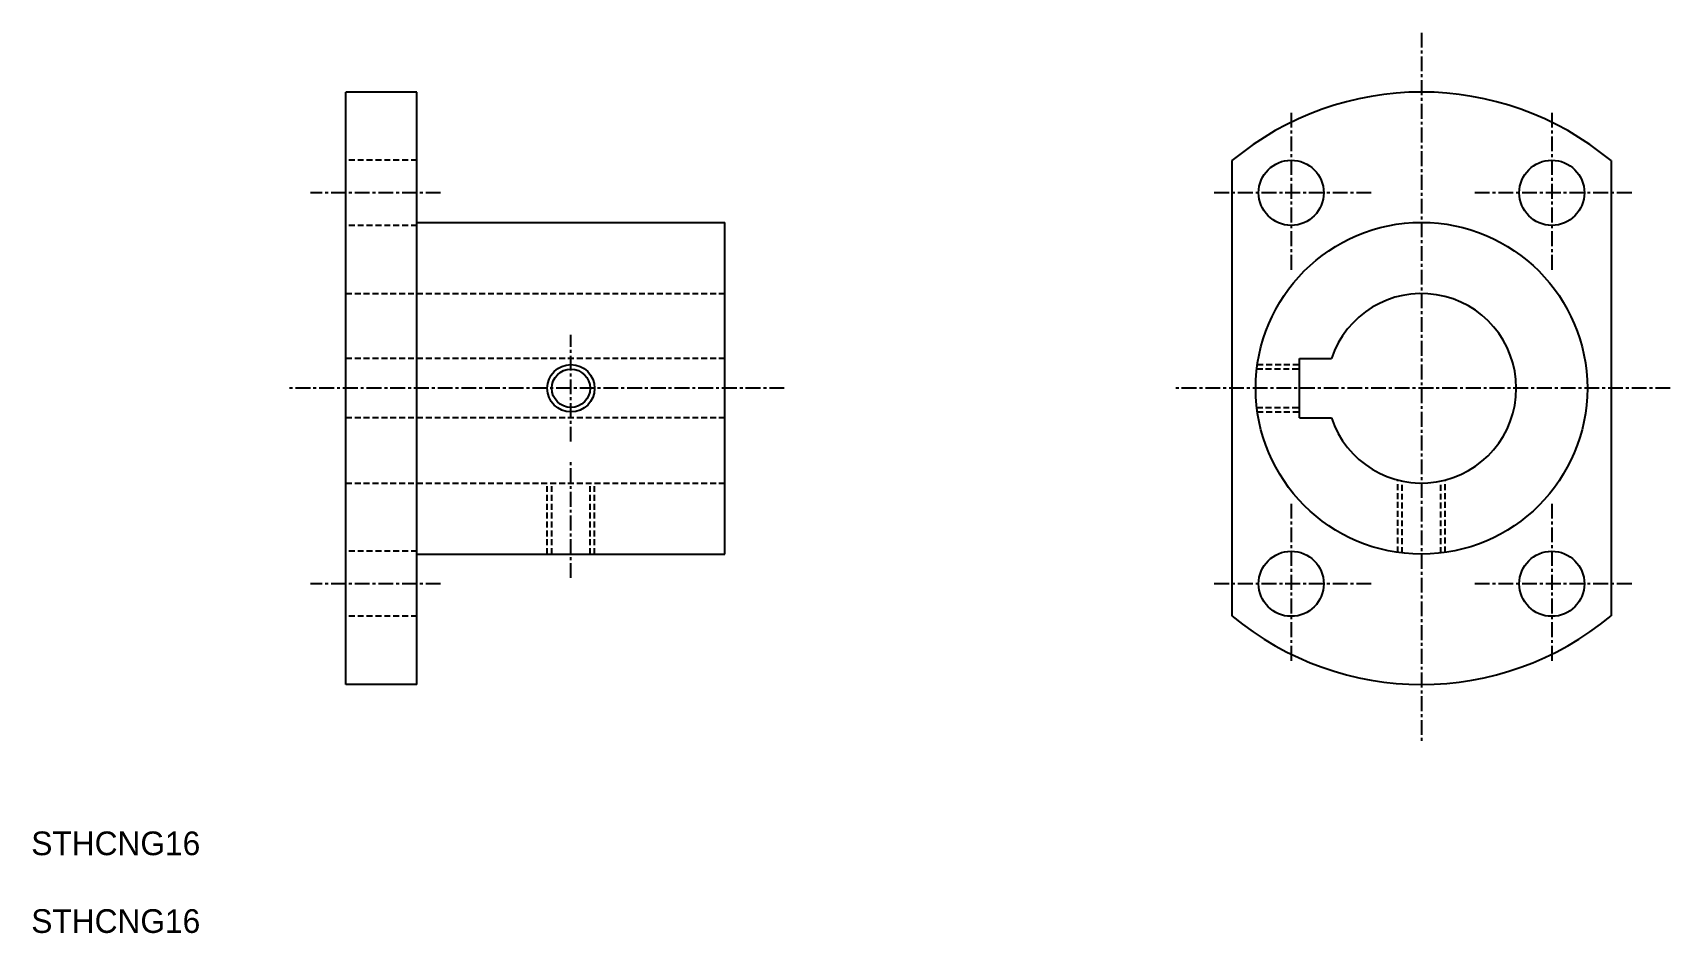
# Model space of a CAD drawing. Extents: x 67 to 205, y 40 to 116.
import ezdxf

# ---------------------------------------------------------------- set-up
doc = ezdxf.new("R2010")
doc.units = 0
doc.linetypes.add('CENTER', pattern=[2, 1.25, -0.25, 0.25, -0.25])
doc.linetypes.add('DASHED', pattern=[0.75, 0.5, -0.25])
doc.layers.get('0').update_dxf_attribs({"linetype": 'CONTINUOUS'})
doc.layers.add('CENTER', color=1, linetype='CENTER')

msp = doc.modelspace()

# ---------------------------------------------------------------- linework, layer by layer
at = {"color": 7, "linetype": 'CONTINUOUS'}
for p, q in [((93.69, 61.02), (93.69, 111.02)), ((99.69, 111.02), (93.69, 111.02)), ((99.69, 61.02), (99.69, 111.02)), ((168.5, 105.23), (168.5, 66.82)), ((200.5, 105.23), (200.5, 66.82)), ((99.69, 100.02), (125.69, 100.02)), ((125.69, 72.02), (125.69, 100.02)), ((174.2, 83.52), (174.2, 88.52)), ((174.2, 88.52), (176.9, 88.52)), ((174.2, 83.52), (176.9, 83.52)), ((99.69, 72.02), (125.69, 72.02)), ((99.69, 61.02), (93.69, 61.02))]:
    msp.add_line(p, q, dxfattribs=at)
at = {"color": 3, "linetype": 'DASHED'}
for p, q in [((99.69, 105.27), (93.69, 105.27)), ((99.69, 99.77), (93.69, 99.77)), ((93.69, 94.02), (125.69, 94.02)), ((125.69, 88.52), (93.69, 88.52)), ((170.59, 87.65), (174.2, 87.65)), ((170.64, 88.02), (174.2, 88.02)), ((170.59, 84.4), (174.2, 84.4)), ((125.69, 83.52), (93.69, 83.52)), ((170.64, 84.02), (174.2, 84.02)), ((93.69, 78.02), (125.69, 78.02)), ((110.69, 72.02), (110.69, 78.02)), ((111.07, 72.02), (111.07, 78.02)), ((114.31, 72.02), (114.31, 78.02)), ((114.69, 72.02), (114.69, 78.02)), ((182.5, 72.17), (182.5, 78.28)), ((182.88, 72.12), (182.88, 78.19)), ((186.12, 72.12), (186.12, 78.19)), ((186.5, 72.17), (186.5, 78.28)), ((99.69, 72.27), (93.69, 72.27)), ((99.69, 66.77), (93.69, 66.77))]:
    msp.add_line(p, q, dxfattribs=at)
at = {"color": 7, "linetype": 'CONTINUOUS'}
for centre, radius in [((173.5, 102.52), 2.75), ((195.5, 102.52), 2.75), ((184.5, 86.02), 14), ((112.69, 86.02), 1.62), ((173.5, 69.52), 2.75), ((195.5, 69.52), 2.75)]:
    msp.add_circle(centre, radius, dxfattribs=at)
at = {"color": 3, "linetype": 'CONTINUOUS'}
msp.add_circle((112.69, 86.02), 2, dxfattribs=at)
at = {"color": 7, "linetype": 'CONTINUOUS'}
for radius, start, end in [(25, 50.2082, 129.7918), (8, 198.21, 161.79), (25, 230.2082, 309.7918)]:
    msp.add_arc((184.5, 86.02), radius, start, end, dxfattribs=at)
at = {"layer": 'CENTER', "color": 1, "linetype": 'CENTER'}
for p, q in [((184.5, 116.02), (184.5, 56.02)), ((173.5, 109.27), (173.5, 95.77)), ((195.5, 109.27), (195.5, 95.77)), ((101.69, 102.52), (90.69, 102.52)), ((180.25, 102.52), (166.75, 102.52)), ((202.25, 102.52), (188.75, 102.52)), ((112.69, 81.52), (112.69, 90.52)), ((130.69, 86.02), (88.69, 86.02)), ((205.5, 86.02), (163.5, 86.02)), ((112.69, 70.02), (112.69, 80.02)), ((173.5, 76.27), (173.5, 62.77)), ((195.5, 76.27), (195.5, 62.77)), ((101.69, 69.52), (90.69, 69.52)), ((180.25, 69.52), (166.75, 69.52)), ((202.25, 69.52), (188.75, 69.52))]:
    msp.add_line(p, q, dxfattribs=at)

# ---------------------------------------------------------------- texts
at = {"color": 7, "linetype": 'CONTINUOUS'}
for p in [(67.13, 46.61), (67.13, 40.05)]:
    msp.add_text('STHCNG16', height=2, dxfattribs=at).set_placement(p)

doc.saveas('drawing.dxf')
